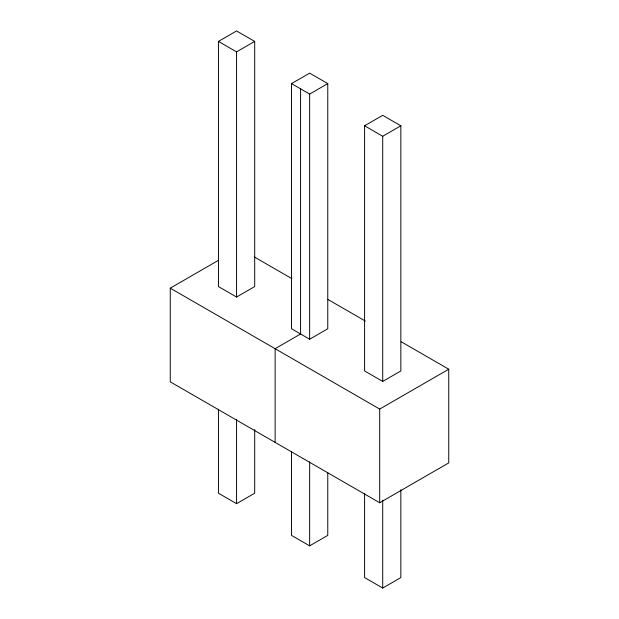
<?xml version="1.0" encoding="UTF-8"?>
<svg xmlns="http://www.w3.org/2000/svg" width="619" height="619" viewBox="0 0 619 619"><rect width="100%" height="100%" fill="white"/><g stroke="black" fill="none" stroke-linecap="round" stroke-linejoin="round"><path stroke-width="0.93" d="M218.445 41.411L236.566 30.95L254.695 41.411L254.695 286.582L236.566 297.043L218.445 286.582L218.445 41.411L236.566 51.88L254.695 41.411M291.518 83.604L309.647 73.143L327.768 83.604L327.768 328.766L309.647 339.235L291.518 328.766L291.518 83.604L309.647 94.065L327.768 83.604M364.591 125.789L382.72 115.327L400.841 125.789L400.841 370.959L382.72 381.42L364.591 370.959L364.591 125.789L382.72 136.257L400.841 125.789M401.182 341.75L448.744 369.21L448.744 462.896L379.695 502.76L170.256 381.838L170.256 288.16L218.507 260.297M170.256 288.16L379.695 409.074L448.744 369.21M218.445 409.205L218.445 493.211L236.566 503.673L254.695 493.211L254.695 429.478M291.518 451.39L291.518 535.396L309.647 545.857L327.768 535.396L327.768 472.637M364.591 493.583L364.591 577.589L382.72 588.05L400.841 577.589L400.841 489.722M254.324 256.962L291.874 278.643M327.753 299.356L365.303 321.037M382.72 136.257L382.72 381.42M382.72 500.183L382.72 588.05M379.695 409.074L379.695 502.76M309.647 94.065L309.647 339.235M309.647 461.859L309.647 545.857M300.579 88.834L300.579 333.997L275.122 348.698L275.122 442.384M236.566 51.88L236.566 297.043M236.566 419.667L236.566 503.673"/></g></svg>
